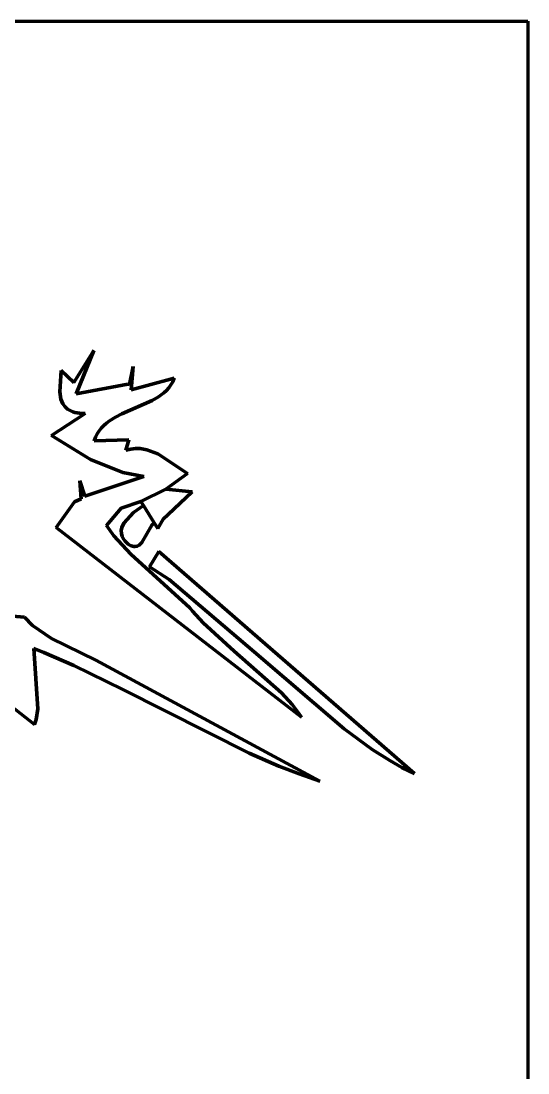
# Model space of a CAD drawing. Header units: millimetres. Extents: x 0 to 10.4, y 0 to 8.2.
# Drawn here: x 9.669 to 10.417, y 6.698 to 8.25 of the extents above; entities that cross this region are included whole.
import ezdxf

# ---------------------------------------------------------------- set-up
doc = ezdxf.new("R2010")
doc.units = ezdxf.units.MM
for name, color, linetype, lineweight in [('color#000000ff', 7, 'CONTINUOUS', 100), ('color#929292ff', 7, 'CONTINUOUS', 100), ('color#ffffffff', 7, 'CONTINUOUS', 100)]:
    doc.layers.add(name, color=color, linetype=linetype, lineweight=lineweight)

msp = doc.modelspace()

# ---------------------------------------------------------------- linework, layer by layer
at = {"layer": 'color#000000ff'}
for p, q in [((9.7468, 7.7168), (9.7763, 7.7639)), ((9.7763, 7.7639), (9.75, 7.6999)), ((9.7257, 7.7031), (9.728, 7.7345)), ((9.728, 7.7345), (9.7468, 7.7168)), ((9.8289, 7.7139), (9.8341, 7.7403)), ((9.8341, 7.7403), (9.8312, 7.7057)), ((9.75, 7.6999), (9.8261, 7.7143)), ((9.8261, 7.7143), (9.8289, 7.7139)), ((9.8312, 7.7057), (9.8894, 7.7215)), ((9.8898, 7.7133), (9.8867, 7.7091)), ((9.8894, 7.7215), (9.8948, 7.723)), ((9.8925, 7.7179), (9.8898, 7.7133)), ((9.8948, 7.723), (9.8925, 7.7179)), ((9.7275, 7.6922), (9.7257, 7.7031)), ((9.8756, 7.6984), (9.8714, 7.6954)), ((9.8796, 7.7016), (9.8756, 7.6984)), ((9.8833, 7.7052), (9.8796, 7.7016)), ((9.8867, 7.7091), (9.8833, 7.7052)), ((9.7306, 7.6851), (9.7275, 7.6922)), ((9.7336, 7.6811), (9.7306, 7.6851)), ((9.8624, 7.6901), (9.8174, 7.6706)), ((9.8714, 7.6954), (9.8624, 7.6901)), ((9.7135, 7.6385), (9.7619, 7.67)), ((9.7374, 7.6776), (9.7336, 7.6811)), ((9.7422, 7.6748), (9.7374, 7.6776)), ((9.745, 7.6736), (9.7422, 7.6748)), ((9.7481, 7.6727), (9.745, 7.6736)), ((9.7514, 7.6719), (9.7481, 7.6727)), ((9.7551, 7.6714), (9.7514, 7.6719)), ((9.759, 7.671), (9.7551, 7.6714)), ((9.7632, 7.6709), (9.759, 7.671)), ((9.7619, 7.67), (9.7632, 7.6709)), ((9.8174, 7.6706), (9.8079, 7.6657)), ((9.791, 7.6535), (9.7874, 7.6497)), ((9.7949, 7.6569), (9.791, 7.6535)), ((9.799, 7.6601), (9.7949, 7.6569)), ((9.8079, 7.6657), (9.799, 7.6601)), ((9.771, 7.6031), (9.7135, 7.6385)), ((9.7787, 7.6361), (9.7765, 7.6308)), ((9.7812, 7.6411), (9.7787, 7.6361)), ((9.7842, 7.6456), (9.7812, 7.6411)), ((9.7874, 7.6497), (9.7842, 7.6456)), ((9.7765, 7.6308), (9.8275, 7.6323)), ((9.8275, 7.6323), (9.8232, 7.6168)), ((9.8232, 7.6168), (9.8305, 7.6186)), ((9.8305, 7.6186), (9.8376, 7.6194)), ((9.8376, 7.6194), (9.8445, 7.6193)), ((9.8445, 7.6193), (9.8545, 7.6175)), ((9.8545, 7.6175), (9.8704, 7.6113)), ((9.8704, 7.6113), (9.9145, 7.5825)), ((9.8191, 7.5841), (9.771, 7.6031)), ((9.7629, 7.549), (9.8499, 7.578)), ((9.8499, 7.578), (9.8191, 7.5841)), ((9.9145, 7.5825), (9.8821, 7.5593)), ((9.7575, 7.545), (9.7556, 7.5718)), ((9.7556, 7.5718), (9.7629, 7.549)), ((9.8821, 7.5593), (9.8455, 7.5414)), ((9.7477, 7.5408), (9.7575, 7.545)), ((9.7205, 7.5029), (9.7477, 7.5408)), ((9.8162, 7.5314), (9.7946, 7.5059)), ((9.8455, 7.5414), (9.8162, 7.5314)), ((9.8348, 7.5248), (9.8492, 7.5353)), ((9.8492, 7.5353), (9.8653, 7.5095)), ((9.8205, 7.5094), (9.8348, 7.5248)), ((9.8786, 7.515), (9.8859, 7.5219)), ((9.8859, 7.5219), (9.8786, 7.515)), ((10.0827, 7.2232), (9.7205, 7.5029)), ((9.7946, 7.5059), (9.8055, 7.4908)), ((9.8166, 7.4986), (9.8175, 7.503)), ((9.8167, 7.4942), (9.8166, 7.4986)), ((9.8175, 7.503), (9.8205, 7.5094)), ((9.8618, 7.5062), (9.8467, 7.4808)), ((9.8653, 7.5095), (9.8618, 7.5062)), ((9.8055, 7.4908), (9.8306, 7.4635)), ((9.8179, 7.4897), (9.8167, 7.4942)), ((9.819, 7.4874), (9.8179, 7.4897)), ((9.8204, 7.4851), (9.819, 7.4874)), ((9.8222, 7.4829), (9.8204, 7.4851)), ((9.8244, 7.4806), (9.8222, 7.4829)), ((9.827, 7.4783), (9.8244, 7.4806)), ((9.8467, 7.4808), (9.8428, 7.4769)), ((9.8291, 7.4769), (9.827, 7.4783)), ((9.8311, 7.4758), (9.8291, 7.4769)), ((9.833, 7.4751), (9.8311, 7.4758)), ((9.8349, 7.4747), (9.833, 7.4751)), ((9.8366, 7.4746), (9.8349, 7.4747)), ((9.8398, 7.4753), (9.8366, 7.4746)), ((9.8428, 7.4769), (9.8398, 7.4753)), ((9.8584, 7.4448), (9.8722, 7.4676)), ((9.8722, 7.4676), (10.2491, 7.1399)), ((9.8306, 7.4635), (9.9177, 7.3841)), ((9.8871, 7.4262), (9.8584, 7.4448)), ((10.0128, 7.3192), (9.8871, 7.4262)), ((9.6376, 7.3737), (9.6738, 7.3708)), ((9.9177, 7.3841), (9.9218, 7.3795)), ((9.9218, 7.3795), (9.9372, 7.3621)), ((9.6738, 7.3708), (9.6858, 7.3585)), ((9.6858, 7.3585), (9.7137, 7.3393)), ((9.9372, 7.3621), (9.9831, 7.3203)), ((9.7137, 7.3393), (9.7791, 7.3069)), ((9.7025, 7.3184), (9.6876, 7.3244)), ((9.6876, 7.3244), (9.6936, 7.2351)), ((9.7466, 7.2991), (9.7025, 7.3184)), ((9.9831, 7.3203), (10.0532, 7.2591)), ((10.1457, 7.2059), (10.0128, 7.3192)), ((9.8187, 7.264), (9.7466, 7.2991)), ((9.7791, 7.3069), (10.1096, 7.1287)), ((10.0051, 7.1701), (9.8187, 7.264)), ((10.0532, 7.2591), (10.0687, 7.2419)), ((9.6888, 7.212), (9.6542, 7.2392)), ((9.6936, 7.2351), (9.6911, 7.2197)), ((10.0687, 7.2419), (10.0782, 7.2296)), ((9.6911, 7.2197), (9.6888, 7.212)), ((10.0782, 7.2296), (10.0827, 7.2232)), ((10.1869, 7.1755), (10.1457, 7.2059)), ((10.0493, 7.151), (10.0051, 7.1701)), ((10.2128, 7.159), (10.1869, 7.1755)), ((10.2307, 7.149), (10.2128, 7.159)), ((10.0792, 7.1393), (10.0493, 7.151)), ((10.1096, 7.1287), (10.0792, 7.1393)), ((10.2491, 7.1399), (10.2307, 7.149))]:
    msp.add_line(p, q, dxfattribs=at)
at = {"layer": 'color#929292ff'}
for p, q in [((9.8455, 7.5414), (9.8821, 7.5593)), ((9.8821, 7.5593), (9.9213, 7.5555)), ((9.9213, 7.5555), (9.8859, 7.5219)), ((9.8492, 7.5353), (9.8455, 7.5414)), ((9.8653, 7.5095), (9.8492, 7.5353)), ((9.8786, 7.515), (9.8705, 7.5013)), ((9.8859, 7.5219), (9.8786, 7.515)), ((9.8705, 7.5013), (9.8653, 7.5095))]:
    msp.add_line(p, q, dxfattribs=at)
at = {"layer": 'color#ffffffff'}
for p, q in [((0, 8.25), (10.4167, 8.25)), ((10.4167, 8.25), (10.4167, 6.6661)), ((9.7763, 7.7639), (9.7468, 7.7168)), ((9.75, 7.6999), (9.7763, 7.7639)), ((9.728, 7.7345), (9.7257, 7.7031)), ((9.7468, 7.7168), (9.728, 7.7345)), ((9.8341, 7.7403), (9.8289, 7.7139)), ((9.8312, 7.7057), (9.8341, 7.7403)), ((9.8261, 7.7143), (9.75, 7.6999)), ((9.8289, 7.7139), (9.8261, 7.7143)), ((9.8894, 7.7215), (9.8312, 7.7057)), ((9.8867, 7.7091), (9.8898, 7.7133)), ((9.8948, 7.723), (9.8894, 7.7215)), ((9.8898, 7.7133), (9.8925, 7.7179)), ((9.8925, 7.7179), (9.8948, 7.723)), ((9.7257, 7.7031), (9.7275, 7.6922)), ((9.8714, 7.6954), (9.8756, 7.6984)), ((9.8756, 7.6984), (9.8796, 7.7016)), ((9.8796, 7.7016), (9.8833, 7.7052)), ((9.8833, 7.7052), (9.8867, 7.7091)), ((9.7275, 7.6922), (9.7306, 7.6851)), ((9.7306, 7.6851), (9.7336, 7.6811)), ((9.8174, 7.6706), (9.8624, 7.6901)), ((9.8624, 7.6901), (9.8714, 7.6954)), ((9.7619, 7.67), (9.7135, 7.6385)), ((9.7336, 7.6811), (9.7374, 7.6776)), ((9.7374, 7.6776), (9.7422, 7.6748)), ((9.7422, 7.6748), (9.745, 7.6736)), ((9.745, 7.6736), (9.7481, 7.6727)), ((9.7481, 7.6727), (9.7514, 7.6719)), ((9.7514, 7.6719), (9.7551, 7.6714)), ((9.7551, 7.6714), (9.759, 7.671)), ((9.759, 7.671), (9.7632, 7.6709)), ((9.7632, 7.6709), (9.7619, 7.67)), ((9.8079, 7.6657), (9.8174, 7.6706)), ((9.7874, 7.6497), (9.791, 7.6535)), ((9.791, 7.6535), (9.7949, 7.6569)), ((9.7949, 7.6569), (9.799, 7.6601)), ((9.799, 7.6601), (9.8079, 7.6657)), ((9.7135, 7.6385), (9.771, 7.6031)), ((9.7765, 7.6308), (9.7787, 7.6361)), ((9.7787, 7.6361), (9.7812, 7.6411)), ((9.7812, 7.6411), (9.7842, 7.6456)), ((9.7842, 7.6456), (9.7874, 7.6497)), ((9.8275, 7.6323), (9.7765, 7.6308)), ((9.8232, 7.6168), (9.8275, 7.6323)), ((9.8305, 7.6186), (9.8232, 7.6168)), ((9.8376, 7.6194), (9.8305, 7.6186)), ((9.8445, 7.6193), (9.8376, 7.6194)), ((9.8545, 7.6175), (9.8445, 7.6193)), ((9.8704, 7.6113), (9.8545, 7.6175)), ((9.9145, 7.5825), (9.8704, 7.6113)), ((9.771, 7.6031), (9.8191, 7.5841)), ((9.8499, 7.578), (9.7629, 7.549)), ((9.8191, 7.5841), (9.8499, 7.578)), ((9.8821, 7.5593), (9.9145, 7.5825)), ((9.7629, 7.549), (9.7556, 7.5718)), ((9.7556, 7.5718), (9.7575, 7.545)), ((9.9213, 7.5555), (9.8821, 7.5593)), ((9.7575, 7.545), (9.7477, 7.5408)), ((9.8859, 7.5219), (9.9213, 7.5555)), ((9.7477, 7.5408), (9.7205, 7.5029)), ((9.7946, 7.5059), (9.8162, 7.5314)), ((9.8162, 7.5314), (9.8455, 7.5414)), ((9.8492, 7.5353), (9.8348, 7.5248)), ((9.8455, 7.5414), (9.8492, 7.5353)), ((9.8348, 7.5248), (9.8205, 7.5094)), ((9.8705, 7.5013), (9.8786, 7.515)), ((9.8786, 7.515), (9.8859, 7.5219)), ((9.7205, 7.5029), (10.0827, 7.2232)), ((9.8055, 7.4908), (9.7946, 7.5059)), ((9.8175, 7.503), (9.8166, 7.4986)), ((9.8166, 7.4986), (9.8167, 7.4942)), ((9.8205, 7.5094), (9.8175, 7.503)), ((9.8467, 7.4808), (9.8618, 7.5062)), ((9.8618, 7.5062), (9.8653, 7.5095)), ((9.8653, 7.5095), (9.8705, 7.5013)), ((9.8306, 7.4635), (9.8055, 7.4908)), ((9.8167, 7.4942), (9.8179, 7.4897)), ((9.8179, 7.4897), (9.819, 7.4874)), ((9.819, 7.4874), (9.8204, 7.4851)), ((9.8204, 7.4851), (9.8222, 7.4829)), ((9.8222, 7.4829), (9.8244, 7.4806)), ((9.8244, 7.4806), (9.827, 7.4783)), ((9.8428, 7.4769), (9.8467, 7.4808)), ((9.827, 7.4783), (9.8291, 7.4769)), ((9.8291, 7.4769), (9.8311, 7.4758)), ((9.8311, 7.4758), (9.833, 7.4751)), ((9.833, 7.4751), (9.8349, 7.4747)), ((9.8349, 7.4747), (9.8366, 7.4746)), ((9.8366, 7.4746), (9.8398, 7.4753)), ((9.8398, 7.4753), (9.8428, 7.4769)), ((9.8722, 7.4676), (9.8584, 7.4448)), ((10.2491, 7.1399), (9.8722, 7.4676)), ((9.9177, 7.3841), (9.8306, 7.4635)), ((9.8584, 7.4448), (9.8871, 7.4262)), ((9.8871, 7.4262), (10.0128, 7.3192)), ((9.6738, 7.3708), (9.6376, 7.3737)), ((9.9218, 7.3795), (9.9177, 7.3841)), ((9.9372, 7.3621), (9.9218, 7.3795)), ((9.6858, 7.3585), (9.6738, 7.3708)), ((9.7137, 7.3393), (9.6858, 7.3585)), ((9.9831, 7.3203), (9.9372, 7.3621)), ((9.7791, 7.3069), (9.7137, 7.3393)), ((9.6936, 7.2351), (9.6876, 7.3244)), ((9.6876, 7.3244), (9.7025, 7.3184)), ((9.7025, 7.3184), (9.7466, 7.2991)), ((10.0532, 7.2591), (9.9831, 7.3203)), ((10.0128, 7.3192), (10.1457, 7.2059)), ((9.7466, 7.2991), (9.8187, 7.264)), ((10.1096, 7.1287), (9.7791, 7.3069)), ((9.8187, 7.264), (10.0051, 7.1701)), ((10.0687, 7.2419), (10.0532, 7.2591)), ((9.6542, 7.2392), (9.6888, 7.212)), ((9.6911, 7.2197), (9.6936, 7.2351)), ((10.0782, 7.2296), (10.0687, 7.2419)), ((9.6888, 7.212), (9.6911, 7.2197)), ((10.0827, 7.2232), (10.0782, 7.2296)), ((10.1457, 7.2059), (10.1869, 7.1755)), ((10.0051, 7.1701), (10.0493, 7.151)), ((10.1869, 7.1755), (10.2128, 7.159)), ((10.2128, 7.159), (10.2307, 7.149)), ((10.0493, 7.151), (10.0792, 7.1393)), ((10.0792, 7.1393), (10.1096, 7.1287)), ((10.2307, 7.149), (10.2491, 7.1399))]:
    msp.add_line(p, q, dxfattribs=at)

doc.saveas('drawing.dxf')
